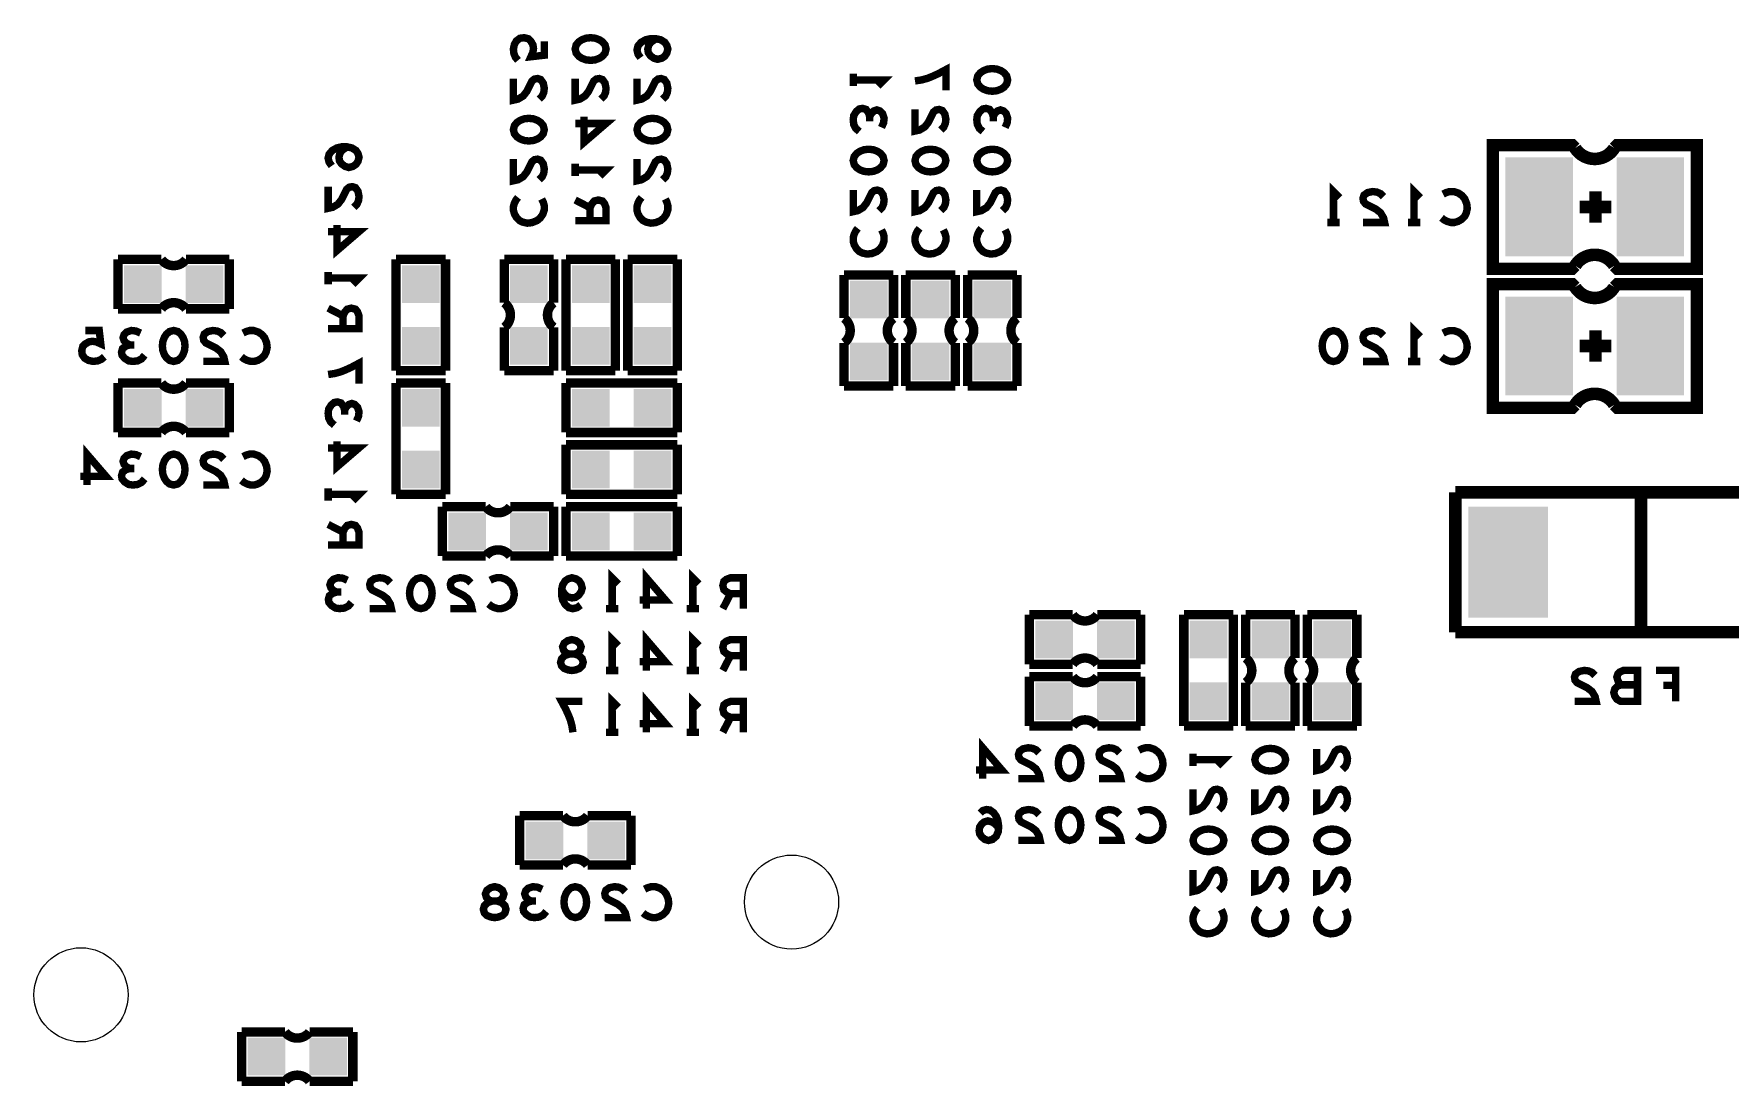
# Model space of a CAD drawing. Extents: x 0 to 200, y -10 to 130.
# Drawn here: x 61.24 to 88.69, y 5.52 to 22.55 of the extents above; entities that cross this region are included whole.
import ezdxf

# ---------------------------------------------------------------- set-up
doc = ezdxf.new("R2010")
doc.units = 0
doc.layers.get('0').update_dxf_attribs({"linetype": 'CONTINUOUS'})
doc.layers.add('MASK_BOTTOM_ART', color=6, linetype='CONTINUOUS')
doc.layers.add('SILK_BOTTOM_ART', color=5, linetype='CONTINUOUS')

# ---------------------------------------------------------------- blocks, each defined once
blk = doc.blocks.new('SQUARE_586')
blk.add_solid([(0.3048, 0.3048), (0.3048, -0.3048), (-0.3048, 0.3048), (-0.3048, -0.3048)])
blk = doc.blocks.new('ROUND_572')
blk.add_circle((0, 0), 0.762)
blk = doc.blocks.new('RECTANGLE_584')
blk.add_solid([(0.64515, 0.89915), (0.64515, -0.89915), (-0.64515, 0.89915), (-0.64515, -0.89915)])
blk = doc.blocks.new('RECTANGLE_571')
blk.add_solid([(0.5461, 0.8001), (0.5461, -0.8001), (-0.5461, 0.8001), (-0.5461, -0.8001)])

msp = doc.modelspace()

# ---------------------------------------------------------------- linework, layer by layer
at = {"layer": 'SILK_BOTTOM_ART'}
for points, const_width in [([(69.0733, 22.1215), (69.0316, 22.1715), (69.0066, 22.2298), (68.9983, 22.3048), (69.015, 22.3798), (69.0483, 22.4381), (69.1066, 22.4798), (69.1733, 22.4881), (69.24, 22.4715), (69.2816, 22.4298), (69.315, 22.3715), (69.3233, 22.3131), (69.315, 22.2548), (69.2816, 22.1798), (69.4983, 22.2048), (69.4983, 22.4298)], 0.12), ([(70.4983, 22.3048), (70.4816, 22.2381), (70.44, 22.1881), (70.39, 22.1548), (70.3233, 22.1298), (70.2483, 22.1215), (70.1733, 22.1298), (70.1066, 22.1548), (70.0566, 22.1881), (70.015, 22.2381), (69.9983, 22.3048), (70.015, 22.3715), (70.0566, 22.4215), (70.1066, 22.4548), (70.1733, 22.4798), (70.2483, 22.4881), (70.3233, 22.4798), (70.39, 22.4548), (70.44, 22.4215), (70.4816, 22.3715), (70.4983, 22.3048)], 0.12), ([(71.0566, 22.1631), (71.015, 22.2215), (70.9983, 22.2881), (71.015, 22.3548), (71.065, 22.4131), (71.14, 22.4548), (71.215, 22.4715), (71.3066, 22.4715), (71.3816, 22.4548), (71.4483, 22.4131), (71.4816, 22.3631), (71.4983, 22.3048), (71.4816, 22.2381), (71.4483, 22.1881), (71.3983, 22.1548), (71.3316, 22.1381), (71.2733, 22.1548), (71.215, 22.1965), (71.1816, 22.2465), (71.1733, 22.3048), (71.19, 22.3715), (71.2316, 22.4215), (71.3066, 22.4715)], 0.12), ([(74.4983, 21.7048), (74.4983, 21.9048)], 0.12), ([(75.4983, 21.7881), (75.6066, 21.8048), (75.6983, 21.8298), (75.7816, 21.8631), (75.8733, 21.9048), (75.9983, 21.9715), (75.9983, 21.6381)], 0.12), ([(76.9983, 21.8048), (76.9816, 21.7381), (76.94, 21.6881), (76.89, 21.6548), (76.8233, 21.6298), (76.7483, 21.6215), (76.6733, 21.6298), (76.6066, 21.6548), (76.5566, 21.6881), (76.515, 21.7381), (76.4983, 21.8048), (76.515, 21.8715), (76.5566, 21.9215), (76.6066, 21.9548), (76.6733, 21.9798), (76.7483, 21.9881), (76.8233, 21.9798), (76.89, 21.9548), (76.94, 21.9215), (76.9816, 21.8715), (76.9983, 21.8048)], 0.12), ([(69.415, 21.4941), (69.465, 21.5441), (69.49, 21.6024), (69.4983, 21.6691), (69.4816, 21.7524), (69.44, 21.8107), (69.39, 21.8274), (69.34, 21.8191), (69.2983, 21.7857), (69.215, 21.6191), (69.1566, 21.5441), (69.0733, 21.4941), (68.9983, 21.4774), (68.9983, 21.8274)], 0.12), ([(70.415, 21.4941), (70.465, 21.5441), (70.49, 21.6024), (70.4983, 21.6691), (70.4816, 21.7524), (70.44, 21.8107), (70.39, 21.8274), (70.34, 21.8191), (70.2983, 21.7857), (70.215, 21.6191), (70.1566, 21.5441), (70.0733, 21.4941), (69.9983, 21.4774), (69.9983, 21.8274)], 0.12), ([(71.415, 21.4941), (71.465, 21.5441), (71.49, 21.6024), (71.4983, 21.6691), (71.4816, 21.7524), (71.44, 21.8107), (71.39, 21.8274), (71.34, 21.8191), (71.2983, 21.7857), (71.215, 21.6191), (71.1566, 21.5441), (71.0733, 21.4941), (70.9983, 21.4774), (70.9983, 21.8274)], 0.12), ([(74.4983, 21.8048), (74.9983, 21.8048), (74.8983, 21.7048)], 0.12), ([(69.4983, 21), (69.4816, 20.9333), (69.44, 20.8833), (69.39, 20.85), (69.3233, 20.825), (69.2483, 20.8167), (69.1733, 20.825), (69.1066, 20.85), (69.0566, 20.8833), (69.015, 20.9333), (68.9983, 21), (69.015, 21.0667), (69.0566, 21.1167), (69.1066, 21.15), (69.1733, 21.175), (69.2483, 21.1833), (69.3233, 21.175), (69.39, 21.15), (69.44, 21.1167), (69.4816, 21.0667), (69.4983, 21)], 0.12), ([(69.9983, 21.1), (70.4983, 21.1), (70.14, 20.7917), (70.14, 21.2083)], 0.12), ([(71.4983, 21), (71.4816, 20.9333), (71.44, 20.8833), (71.39, 20.85), (71.3233, 20.825), (71.2483, 20.8167), (71.1733, 20.825), (71.1066, 20.85), (71.0566, 20.8833), (71.015, 20.9333), (70.9983, 21), (71.015, 21.0667), (71.0566, 21.1167), (71.1066, 21.15), (71.1733, 21.175), (71.2483, 21.1833), (71.3233, 21.175), (71.39, 21.15), (71.44, 21.1167), (71.4816, 21.0667), (71.4983, 21)], 0.12), ([(74.5983, 20.9691), (74.54, 21.0191), (74.5066, 21.0857), (74.4983, 21.1607), (74.5066, 21.2274), (74.5483, 21.2941), (74.5983, 21.3357), (74.6483, 21.3441), (74.7066, 21.3274), (74.7483, 21.2691), (74.765, 21.2107), (74.765, 21.1357)], 0.12), ([(74.765, 21.2107), (74.79, 21.2607), (74.8316, 21.3024), (74.8816, 21.3191), (74.9316, 21.3024), (74.9733, 21.2607), (74.9983, 21.1857), (74.99, 21.1107), (74.9566, 21.0357)], 0.12), ([(75.915, 20.9941), (75.965, 21.0441), (75.99, 21.1024), (75.9983, 21.1691), (75.9816, 21.2524), (75.94, 21.3107), (75.89, 21.3274), (75.84, 21.3191), (75.7983, 21.2857), (75.715, 21.1191), (75.6566, 21.0441), (75.5733, 20.9941), (75.4983, 20.9774), (75.4983, 21.3274)], 0.12), ([(76.5983, 20.9691), (76.54, 21.0191), (76.5066, 21.0857), (76.4983, 21.1607), (76.5066, 21.2274), (76.5483, 21.2941), (76.5983, 21.3357), (76.6483, 21.3441), (76.7066, 21.3274), (76.7483, 21.2691), (76.765, 21.2107), (76.765, 21.1357)], 0.12), ([(76.765, 21.2107), (76.79, 21.2607), (76.8316, 21.3024), (76.8816, 21.3191), (76.9316, 21.3024), (76.9733, 21.2607), (76.9983, 21.1857), (76.99, 21.1107), (76.9566, 21.0357)], 0.12), ([(66.0583, 20.4131), (66.0167, 20.4715), (66, 20.5381), (66.0167, 20.6048), (66.0667, 20.6631), (66.1417, 20.7048), (66.2167, 20.7215), (66.3083, 20.7215), (66.3833, 20.7048), (66.45, 20.6631), (66.4833, 20.6131), (66.5, 20.5548), (66.4833, 20.4881), (66.45, 20.4381), (66.4, 20.4048), (66.3333, 20.3881), (66.275, 20.4048), (66.2167, 20.4465), (66.1833, 20.4965), (66.175, 20.5548), (66.1917, 20.6215), (66.2333, 20.6715), (66.3083, 20.7215)], 0.12), ([(74.9983, 20.5), (74.9816, 20.4333), (74.94, 20.3833), (74.89, 20.35), (74.8233, 20.325), (74.7483, 20.3167), (74.6733, 20.325), (74.6066, 20.35), (74.5566, 20.3833), (74.515, 20.4333), (74.4983, 20.5), (74.515, 20.5667), (74.5566, 20.6167), (74.6066, 20.65), (74.6733, 20.675), (74.7483, 20.6833), (74.8233, 20.675), (74.89, 20.65), (74.94, 20.6167), (74.9816, 20.5667), (74.9983, 20.5)], 0.12), ([(75.9983, 20.5), (75.9816, 20.4333), (75.94, 20.3833), (75.89, 20.35), (75.8233, 20.325), (75.7483, 20.3167), (75.6733, 20.325), (75.6066, 20.35), (75.5566, 20.3833), (75.515, 20.4333), (75.4983, 20.5), (75.515, 20.5667), (75.5566, 20.6167), (75.6066, 20.65), (75.6733, 20.675), (75.7483, 20.6833), (75.8233, 20.675), (75.89, 20.65), (75.94, 20.6167), (75.9816, 20.5667), (75.9983, 20.5)], 0.12), ([(76.9983, 20.5), (76.9816, 20.4333), (76.94, 20.3833), (76.89, 20.35), (76.8233, 20.325), (76.7483, 20.3167), (76.6733, 20.325), (76.6066, 20.35), (76.5566, 20.3833), (76.515, 20.4333), (76.4983, 20.5), (76.515, 20.5667), (76.5566, 20.6167), (76.6066, 20.65), (76.6733, 20.675), (76.7483, 20.6833), (76.8233, 20.675), (76.89, 20.65), (76.94, 20.6167), (76.9816, 20.5667), (76.9983, 20.5)], 0.12), ([(86.1825, 20.7025), (86.135, 20.75), (84.85, 20.75), (84.85, 18.75), (86.135, 18.75), (86.1825, 18.7975)], 0.2), ([(86.8175, 18.7975), (86.865, 18.75), (88.15, 18.75), (88.15, 20.75), (86.865, 20.75), (86.8175, 20.7025)], 0.2), ([(69.415, 20.1893), (69.465, 20.2393), (69.49, 20.2976), (69.4983, 20.3643), (69.4816, 20.4476), (69.44, 20.5059), (69.39, 20.5226), (69.34, 20.5143), (69.2983, 20.4809), (69.215, 20.3143), (69.1566, 20.2393), (69.0733, 20.1893), (68.9983, 20.1726), (68.9983, 20.5226)], 0.12), ([(69.9983, 20.2476), (69.9983, 20.4476)], 0.12), ([(69.9983, 20.3476), (70.4983, 20.3476), (70.3983, 20.2476)], 0.12), ([(71.415, 20.1893), (71.465, 20.2393), (71.49, 20.2976), (71.4983, 20.3643), (71.4816, 20.4476), (71.44, 20.5059), (71.39, 20.5226), (71.34, 20.5143), (71.2983, 20.4809), (71.215, 20.3143), (71.1566, 20.2393), (71.0733, 20.1893), (70.9983, 20.1726), (70.9983, 20.5226)], 0.12), ([(66.4167, 19.7441), (66.4667, 19.7941), (66.4917, 19.8524), (66.5, 19.9191), (66.4833, 20.0024), (66.4417, 20.0607), (66.3917, 20.0774), (66.3417, 20.0691), (66.3, 20.0357), (66.2167, 19.8691), (66.1583, 19.7941), (66.075, 19.7441), (66, 19.7274), (66, 20.0774)], 0.12), ([(74.915, 19.6893), (74.965, 19.7393), (74.99, 19.7976), (74.9983, 19.8643), (74.9816, 19.9476), (74.94, 20.0059), (74.89, 20.0226), (74.84, 20.0143), (74.7983, 19.9809), (74.715, 19.8143), (74.6566, 19.7393), (74.5733, 19.6893), (74.4983, 19.6726), (74.4983, 20.0226)], 0.12), ([(75.915, 19.6893), (75.965, 19.7393), (75.99, 19.7976), (75.9983, 19.8643), (75.9816, 19.9476), (75.94, 20.0059), (75.89, 20.0226), (75.84, 20.0143), (75.7983, 19.9809), (75.715, 19.8143), (75.6566, 19.7393), (75.5733, 19.6893), (75.4983, 19.6726), (75.4983, 20.0226)], 0.12), ([(76.915, 19.6893), (76.965, 19.7393), (76.99, 19.7976), (76.9983, 19.8643), (76.9816, 19.9476), (76.94, 20.0059), (76.89, 20.0226), (76.84, 20.0143), (76.7983, 19.9809), (76.715, 19.8143), (76.6566, 19.7393), (76.5733, 19.6893), (76.4983, 19.6726), (76.4983, 20.0226)], 0.12), ([(82.2714, 19.4983), (82.2714, 19.9983), (82.3714, 19.8983)], 0.12), ([(83.0821, 19.915), (83.0321, 19.965), (82.9738, 19.99), (82.9071, 19.9983), (82.8238, 19.9816), (82.7655, 19.94), (82.7488, 19.89), (82.7571, 19.84), (82.7905, 19.7983), (82.9571, 19.715), (83.0321, 19.6566), (83.0821, 19.5733), (83.0988, 19.4983), (82.7488, 19.4983)], 0.12), ([(83.5762, 19.4983), (83.5762, 19.9983), (83.6762, 19.8983)], 0.12), ([(84.0453, 19.9566), (84.0953, 19.9816), (84.1536, 19.9983), (84.2203, 19.9983), (84.2953, 19.9733), (84.3536, 19.9316), (84.3953, 19.8816), (84.4286, 19.7983), (84.4369, 19.7233), (84.4203, 19.6483), (84.3953, 19.5983), (84.3453, 19.5483), (84.2869, 19.515), (84.2286, 19.4983), (84.1703, 19.4983), (84.1119, 19.515), (84.0619, 19.54), (84.0203, 19.5733)], 0.12), ([(86.5127, 20.004), (86.5127, 19.496)], 0.2032), ([(69.4566, 19.8785), (69.4816, 19.8285), (69.4983, 19.7702), (69.4983, 19.7035), (69.4733, 19.6285), (69.4316, 19.5702), (69.3816, 19.5285), (69.2983, 19.4952), (69.2233, 19.4869), (69.1483, 19.5035), (69.0983, 19.5285), (69.0483, 19.5785), (69.015, 19.6369), (68.9983, 19.6952), (68.9983, 19.7535), (69.015, 19.8119), (69.04, 19.8619), (69.0733, 19.9035)], 0.12), ([(69.9983, 19.5285), (70.4983, 19.5285), (70.4983, 19.7369), (70.4733, 19.8035), (70.44, 19.8452), (70.3733, 19.8619), (70.3066, 19.8452), (70.265, 19.7952), (70.24, 19.7369), (70.24, 19.5285)], 0.12), ([(70.24, 19.7369), (69.9983, 19.8619)], 0.12), ([(71.4566, 19.8785), (71.4816, 19.8285), (71.4983, 19.7702), (71.4983, 19.7035), (71.4733, 19.6285), (71.4316, 19.5702), (71.3816, 19.5285), (71.2983, 19.4952), (71.2233, 19.4869), (71.1483, 19.5035), (71.0983, 19.5285), (71.0483, 19.5785), (71.015, 19.6369), (70.9983, 19.6952), (70.9983, 19.7535), (71.015, 19.8119), (71.04, 19.8619), (71.0733, 19.9035)], 0.12), ([(86.7667, 19.75), (86.2587, 19.75)], 0.2032), ([(66, 19.35), (66.5, 19.35), (66.1417, 19.0417), (66.1417, 19.4583)], 0.12), ([(82.3714, 19.4983), (82.1714, 19.4983)], 0.12), ([(83.6762, 19.4983), (83.4762, 19.4983)], 0.12), ([(74.9566, 19.3785), (74.9816, 19.3285), (74.9983, 19.2702), (74.9983, 19.2035), (74.9733, 19.1285), (74.9316, 19.0702), (74.8816, 19.0285), (74.7983, 18.9952), (74.7233, 18.9869), (74.6483, 19.0035), (74.5983, 19.0285), (74.5483, 19.0785), (74.515, 19.1369), (74.4983, 19.1952), (74.4983, 19.2535), (74.515, 19.3119), (74.54, 19.3619), (74.5733, 19.4035)], 0.12), ([(75.9566, 19.3785), (75.9816, 19.3285), (75.9983, 19.2702), (75.9983, 19.2035), (75.9733, 19.1285), (75.9316, 19.0702), (75.8816, 19.0285), (75.7983, 18.9952), (75.7233, 18.9869), (75.6483, 19.0035), (75.5983, 19.0285), (75.5483, 19.0785), (75.515, 19.1369), (75.4983, 19.1952), (75.4983, 19.2535), (75.515, 19.3119), (75.54, 19.3619), (75.5733, 19.4035)], 0.12), ([(76.9566, 19.3785), (76.9816, 19.3285), (76.9983, 19.2702), (76.9983, 19.2035), (76.9733, 19.1285), (76.9316, 19.0702), (76.8816, 19.0285), (76.7983, 18.9952), (76.7233, 18.9869), (76.6483, 19.0035), (76.5983, 19.0285), (76.5483, 19.0785), (76.515, 19.1369), (76.4983, 19.1952), (76.4983, 19.2535), (76.515, 19.3119), (76.54, 19.3619), (76.5733, 19.4035)], 0.12), ([(62.6, 18.9), (62.6, 18.1)], 0.1524), ([(63.3, 18.9), (62.6, 18.9)], 0.1524), ([(64.4, 18.9), (63.7, 18.9)], 0.1524), ([(64.4, 18.1), (64.4, 18.9)], 0.1524), ([(67.9, 18.9), (67.1, 18.9)], 0.1524), ([(67.1, 18.9), (67.1, 17.1)], 0.1524), ([(67.9, 17.1), (67.9, 18.9)], 0.1524), ([(69.65, 18.9), (68.85, 18.9)], 0.1524), ([(68.85, 18.9), (68.85, 18.2)], 0.1524), ([(69.65, 18.2), (69.65, 18.9)], 0.1524), ([(69.85, 18.9), (69.85, 17.1)], 0.1524), ([(70.65, 18.9), (69.85, 18.9)], 0.1524), ([(70.65, 17.1), (70.65, 18.9)], 0.1524), ([(71.65, 18.9), (70.85, 18.9)], 0.1524), ([(70.85, 18.9), (70.85, 17.1)], 0.1524), ([(71.65, 17.1), (71.65, 18.9)], 0.1524), ([(66, 18.4976), (66, 18.6976)], 0.12), ([(75.15, 18.65), (74.35, 18.65)], 0.1524), ([(74.35, 18.65), (74.35, 17.95)], 0.1524), ([(75.15, 17.95), (75.15, 18.65)], 0.1524), ([(76.15, 18.65), (75.35, 18.65)], 0.1524), ([(75.35, 18.65), (75.35, 17.95)], 0.1524), ([(76.15, 17.95), (76.15, 18.65)], 0.1524), ([(77.15, 18.65), (76.35, 18.65)], 0.1524), ([(76.35, 18.65), (76.35, 17.95)], 0.1524), ([(77.15, 17.95), (77.15, 18.65)], 0.1524), ([(66, 18.5976), (66.5, 18.5976), (66.4, 18.4976)], 0.12), ([(86.1825, 18.4525), (86.135, 18.5), (84.85, 18.5), (84.85, 16.5), (86.135, 16.5), (86.1825, 16.5475)], 0.2), ([(86.8175, 16.5475), (86.865, 16.5), (88.15, 16.5), (88.15, 18.5), (86.865, 18.5), (86.8175, 18.4525)], 0.2), ([(62.6, 18.1), (63.3, 18.1)], 0.1524), ([(63.7, 18.1), (64.4, 18.1)], 0.1524), ([(66, 17.7785), (66.5, 17.7785), (66.5, 17.9869), (66.475, 18.0535), (66.4417, 18.0952), (66.375, 18.1119), (66.3083, 18.0952), (66.2667, 18.0452), (66.2417, 17.9869), (66.2417, 17.7785)], 0.12), ([(66.2417, 17.9869), (66, 18.1119)], 0.12), ([(68.85, 17.8), (68.85, 17.1)], 0.1524), ([(69.65, 17.1), (69.65, 17.8)], 0.1524), ([(83.5762, 17.2483), (83.5762, 17.7483), (83.6762, 17.6483)], 0.12), ([(86.5127, 17.754), (86.5127, 17.246)], 0.2032), ([(62.3785, 17.325), (62.3285, 17.2833), (62.2702, 17.2583), (62.1952, 17.25), (62.1202, 17.2667), (62.0619, 17.3), (62.0202, 17.3583), (62.0119, 17.425), (62.0285, 17.4917), (62.0702, 17.5333), (62.1285, 17.5667), (62.1869, 17.575), (62.2452, 17.5667), (62.3202, 17.5333), (62.2952, 17.75), (62.0702, 17.75)], 0.12), ([(63.0309, 17.35), (62.9809, 17.2917), (62.9143, 17.2583), (62.8393, 17.25), (62.7726, 17.2583), (62.7059, 17.3), (62.6643, 17.35), (62.6559, 17.4), (62.6726, 17.4583), (62.7309, 17.5), (62.7893, 17.5167), (62.8643, 17.5167)], 0.12), ([(62.7893, 17.5167), (62.7393, 17.5417), (62.6976, 17.5833), (62.6809, 17.6333), (62.6976, 17.6833), (62.7393, 17.725), (62.8143, 17.75), (62.8893, 17.7417), (62.9643, 17.7083)], 0.12), ([(63.5, 17.75), (63.5667, 17.7333), (63.6167, 17.6917), (63.65, 17.6417), (63.675, 17.575), (63.6833, 17.5), (63.675, 17.425), (63.65, 17.3583), (63.6167, 17.3083), (63.5667, 17.2667), (63.5, 17.25), (63.4333, 17.2667), (63.3833, 17.3083), (63.35, 17.3583), (63.325, 17.425), (63.3167, 17.5), (63.325, 17.575), (63.35, 17.6417), (63.3833, 17.6917), (63.4333, 17.7333), (63.5, 17.75)], 0.12), ([(64.3107, 17.6667), (64.2607, 17.7167), (64.2024, 17.7417), (64.1357, 17.75), (64.0524, 17.7333), (63.9941, 17.6917), (63.9774, 17.6417), (63.9857, 17.5917), (64.0191, 17.55), (64.1857, 17.4667), (64.2607, 17.4083), (64.3107, 17.325), (64.3274, 17.25), (63.9774, 17.25)], 0.12), ([(64.6215, 17.7083), (64.6715, 17.7333), (64.7298, 17.75), (64.7965, 17.75), (64.8715, 17.725), (64.9298, 17.6833), (64.9715, 17.6333), (65.0048, 17.55), (65.0131, 17.475), (64.9965, 17.4), (64.9715, 17.35), (64.9215, 17.3), (64.8631, 17.2667), (64.8048, 17.25), (64.7465, 17.25), (64.6881, 17.2667), (64.6381, 17.2917), (64.5965, 17.325)], 0.12), ([(74.35, 17.55), (74.35, 16.85)], 0.1524), ([(75.15, 16.85), (75.15, 17.55)], 0.1524), ([(75.35, 17.55), (75.35, 16.85)], 0.1524), ([(76.15, 16.85), (76.15, 17.55)], 0.1524), ([(76.35, 17.55), (76.35, 16.85)], 0.1524), ([(77.15, 16.85), (77.15, 17.55)], 0.1524), ([(82.2714, 17.7483), (82.3381, 17.7316), (82.3881, 17.69), (82.4214, 17.64), (82.4464, 17.5733), (82.4547, 17.4983), (82.4464, 17.4233), (82.4214, 17.3566), (82.3881, 17.3066), (82.3381, 17.265), (82.2714, 17.2483), (82.2047, 17.265), (82.1547, 17.3066), (82.1214, 17.3566), (82.0964, 17.4233), (82.0881, 17.4983), (82.0964, 17.5733), (82.1214, 17.64), (82.1547, 17.69), (82.2047, 17.7316), (82.2714, 17.7483)], 0.12), ([(83.0821, 17.665), (83.0321, 17.715), (82.9738, 17.74), (82.9071, 17.7483), (82.8238, 17.7316), (82.7655, 17.69), (82.7488, 17.64), (82.7571, 17.59), (82.7905, 17.5483), (82.9571, 17.465), (83.0321, 17.4066), (83.0821, 17.3233), (83.0988, 17.2483), (82.7488, 17.2483)], 0.12), ([(84.0453, 17.7066), (84.0953, 17.7316), (84.1536, 17.7483), (84.2203, 17.7483), (84.2953, 17.7233), (84.3536, 17.6816), (84.3953, 17.6316), (84.4286, 17.5483), (84.4369, 17.4733), (84.4203, 17.3983), (84.3953, 17.3483), (84.3453, 17.2983), (84.2869, 17.265), (84.2286, 17.2483), (84.1703, 17.2483), (84.1119, 17.265), (84.0619, 17.29), (84.0203, 17.3233)], 0.12), ([(86.7667, 17.5), (86.2587, 17.5)], 0.2032), ([(66, 17.0381), (66.1083, 17.0548), (66.2, 17.0798), (66.2833, 17.1131), (66.375, 17.1548), (66.5, 17.2215), (66.5, 16.8881)], 0.12), ([(83.6762, 17.2483), (83.4762, 17.2483)], 0.12), ([(67.1, 17.1), (67.9, 17.1)], 0.1524), ([(68.85, 17.1), (69.65, 17.1)], 0.1524), ([(69.85, 17.1), (70.65, 17.1)], 0.1524), ([(70.85, 17.1), (71.65, 17.1)], 0.1524), ([(62.6, 16.9), (62.6, 16.1)], 0.1524), ([(63.3, 16.9), (62.6, 16.9)], 0.1524), ([(64.4, 16.9), (63.7, 16.9)], 0.1524), ([(64.4, 16.1), (64.4, 16.9)], 0.1524), ([(67.1, 16.9), (67.1, 15.1)], 0.1524), ([(67.9, 16.9), (67.1, 16.9)], 0.1524), ([(67.9, 15.1), (67.9, 16.9)], 0.1524), ([(69.85, 16.9), (69.85, 16.1)], 0.1524), ([(71.65, 16.9), (69.85, 16.9)], 0.1524), ([(71.65, 16.1), (71.65, 16.9)], 0.1524), ([(74.35, 16.85), (75.15, 16.85)], 0.1524), ([(75.35, 16.85), (76.15, 16.85)], 0.1524), ([(76.35, 16.85), (77.15, 16.85)], 0.1524), ([(66.1, 16.2191), (66.0417, 16.2691), (66.0083, 16.3357), (66, 16.4107), (66.0083, 16.4774), (66.05, 16.5441), (66.1, 16.5857), (66.15, 16.5941), (66.2083, 16.5774), (66.25, 16.5191), (66.2667, 16.4607), (66.2667, 16.3857)], 0.12), ([(66.2667, 16.4607), (66.2917, 16.5107), (66.3333, 16.5524), (66.3833, 16.5691), (66.4333, 16.5524), (66.475, 16.5107), (66.5, 16.4357), (66.4917, 16.3607), (66.4583, 16.2857)], 0.12), ([(62.6, 16.1), (63.3, 16.1)], 0.1524), ([(63.7, 16.1), (64.4, 16.1)], 0.1524), ([(66, 15.85), (66.5, 15.85), (66.1417, 15.5417), (66.1417, 15.9583)], 0.12), ([(69.85, 16.1), (71.65, 16.1)], 0.1524), ([(69.85, 15.9), (69.85, 15.1)], 0.1524), ([(71.65, 15.9), (69.85, 15.9)], 0.1524), ([(71.65, 15.1), (71.65, 15.9)], 0.1524), ([(62.0952, 15.25), (62.0952, 15.75), (62.4035, 15.3917), (61.9869, 15.3917)], 0.12), ([(62.7893, 15.5167), (62.7393, 15.5417), (62.6976, 15.5833), (62.6809, 15.6333), (62.6976, 15.6833), (62.7393, 15.725), (62.8143, 15.75), (62.8893, 15.7417), (62.9643, 15.7083)], 0.12), ([(63.5, 15.75), (63.5667, 15.7333), (63.6167, 15.6917), (63.65, 15.6417), (63.675, 15.575), (63.6833, 15.5), (63.675, 15.425), (63.65, 15.3583), (63.6167, 15.3083), (63.5667, 15.2667), (63.5, 15.25), (63.4333, 15.2667), (63.3833, 15.3083), (63.35, 15.3583), (63.325, 15.425), (63.3167, 15.5), (63.325, 15.575), (63.35, 15.6417), (63.3833, 15.6917), (63.4333, 15.7333), (63.5, 15.75)], 0.12), ([(64.3107, 15.6667), (64.2607, 15.7167), (64.2024, 15.7417), (64.1357, 15.75), (64.0524, 15.7333), (63.9941, 15.6917), (63.9774, 15.6417), (63.9857, 15.5917), (64.0191, 15.55), (64.1857, 15.4667), (64.2607, 15.4083), (64.3107, 15.325), (64.3274, 15.25), (63.9774, 15.25)], 0.12), ([(64.6215, 15.7083), (64.6715, 15.7333), (64.7298, 15.75), (64.7965, 15.75), (64.8715, 15.725), (64.9298, 15.6833), (64.9715, 15.6333), (65.0048, 15.55), (65.0131, 15.475), (64.9965, 15.4), (64.9715, 15.35), (64.9215, 15.3), (64.8631, 15.2667), (64.8048, 15.25), (64.7465, 15.25), (64.6881, 15.2667), (64.6381, 15.2917), (64.5965, 15.325)], 0.12), ([(63.0309, 15.35), (62.9809, 15.2917), (62.9143, 15.2583), (62.8393, 15.25), (62.7726, 15.2583), (62.7059, 15.3), (62.6643, 15.35), (62.6559, 15.4), (62.6726, 15.4583), (62.7309, 15.5), (62.7893, 15.5167), (62.8643, 15.5167)], 0.12), ([(66, 14.9976), (66, 15.1976)], 0.12), ([(66, 15.0976), (66.5, 15.0976), (66.4, 14.9976)], 0.12), ([(67.1, 15.1), (67.9, 15.1)], 0.1524), ([(69.85, 15.1), (71.65, 15.1)], 0.1524), ([(84.244, 15.132), (90.256, 15.132)], 0.2032), ([(84.244, 12.868), (84.244, 15.132)], 0.2032), ([(87.25, 12.868), (87.25, 15.132)], 0.2032), ([(67.85, 14.9), (67.85, 14.1)], 0.1524), ([(68.55, 14.9), (67.85, 14.9)], 0.1524), ([(69.65, 14.9), (68.95, 14.9)], 0.1524), ([(69.65, 14.1), (69.65, 14.9)], 0.1524), ([(69.85, 14.9), (69.85, 14.1)], 0.1524), ([(71.65, 14.9), (69.85, 14.9)], 0.1524), ([(71.65, 14.1), (71.65, 14.9)], 0.1524), ([(66, 14.2785), (66.5, 14.2785), (66.5, 14.4869), (66.475, 14.5535), (66.4417, 14.5952), (66.375, 14.6119), (66.3083, 14.5952), (66.2667, 14.5452), (66.2417, 14.4869), (66.2417, 14.2785)], 0.12), ([(66.2417, 14.4869), (66, 14.6119)], 0.12), ([(67.85, 14.1), (68.55, 14.1)], 0.1524), ([(68.95, 14.1), (69.65, 14.1)], 0.1524), ([(69.85, 14.1), (71.65, 14.1)], 0.1524), ([(66.1369, 13.5167), (66.0869, 13.5417), (66.0452, 13.5833), (66.0285, 13.6333), (66.0452, 13.6833), (66.0869, 13.725), (66.1619, 13.75), (66.2369, 13.7417), (66.3119, 13.7083)], 0.12), ([(67.0059, 13.6667), (66.9559, 13.7167), (66.8976, 13.7417), (66.8309, 13.75), (66.7476, 13.7333), (66.6893, 13.6917), (66.6726, 13.6417), (66.6809, 13.5917), (66.7143, 13.55), (66.8809, 13.4667), (66.9559, 13.4083), (67.0059, 13.325), (67.0226, 13.25), (66.6726, 13.25)], 0.12), ([(67.5, 13.75), (67.5667, 13.7333), (67.6167, 13.6917), (67.65, 13.6417), (67.675, 13.575), (67.6833, 13.5), (67.675, 13.425), (67.65, 13.3583), (67.6167, 13.3083), (67.5667, 13.2667), (67.5, 13.25), (67.4333, 13.2667), (67.3833, 13.3083), (67.35, 13.3583), (67.325, 13.425), (67.3167, 13.5), (67.325, 13.575), (67.35, 13.6417), (67.3833, 13.6917), (67.4333, 13.7333), (67.5, 13.75)], 0.12), ([(68.3107, 13.6667), (68.2607, 13.7167), (68.2024, 13.7417), (68.1357, 13.75), (68.0524, 13.7333), (67.9941, 13.6917), (67.9774, 13.6417), (67.9857, 13.5917), (68.0191, 13.55), (68.1857, 13.4667), (68.2607, 13.4083), (68.3107, 13.325), (68.3274, 13.25), (67.9774, 13.25)], 0.12), ([(68.6215, 13.7083), (68.6715, 13.7333), (68.7298, 13.75), (68.7965, 13.75), (68.8715, 13.725), (68.9298, 13.6833), (68.9715, 13.6333), (69.0048, 13.55), (69.0131, 13.475), (68.9965, 13.4), (68.9715, 13.35), (68.9215, 13.3), (68.8631, 13.2667), (68.8048, 13.25), (68.7465, 13.25), (68.6881, 13.2667), (68.6381, 13.2917), (68.5965, 13.325)], 0.12), ([(70.0869, 13.3066), (70.0285, 13.265), (69.9619, 13.2483), (69.8952, 13.265), (69.8369, 13.315), (69.7952, 13.39), (69.7785, 13.465), (69.7785, 13.5566), (69.7952, 13.6316), (69.8369, 13.6983), (69.8869, 13.7316), (69.9452, 13.7483), (70.0119, 13.7316), (70.0619, 13.6983), (70.0952, 13.6483), (70.1119, 13.5816), (70.0952, 13.5233), (70.0535, 13.465), (70.0035, 13.4316), (69.9452, 13.4233), (69.8785, 13.44), (69.8285, 13.4816), (69.7785, 13.5566)], 0.12), ([(70.5976, 13.2483), (70.5976, 13.7483), (70.6976, 13.6483)], 0.12), ([(71.15, 13.2483), (71.15, 13.7483), (71.4583, 13.39), (71.0417, 13.39)], 0.12), ([(71.9024, 13.2483), (71.9024, 13.7483), (72.0024, 13.6483)], 0.12), ([(72.7215, 13.2483), (72.7215, 13.7483), (72.5131, 13.7483), (72.4465, 13.7233), (72.4048, 13.69), (72.3881, 13.6233), (72.4048, 13.5566), (72.4548, 13.515), (72.5131, 13.49), (72.7215, 13.49)], 0.12), ([(66.3785, 13.35), (66.3285, 13.2917), (66.2619, 13.2583), (66.1869, 13.25), (66.1202, 13.2583), (66.0535, 13.3), (66.0119, 13.35), (66.0035, 13.4), (66.0202, 13.4583), (66.0785, 13.5), (66.1369, 13.5167), (66.2119, 13.5167)], 0.12), ([(72.5131, 13.49), (72.3881, 13.2483)], 0.12), ([(70.6976, 13.2483), (70.4976, 13.2483)], 0.12), ([(72.0024, 13.2483), (71.8024, 13.2483)], 0.12), ([(77.35, 13.15), (77.35, 12.35)], 0.1524), ([(78.05, 13.15), (77.35, 13.15)], 0.1524), ([(79.15, 13.15), (78.45, 13.15)], 0.1524), ([(79.15, 12.35), (79.15, 13.15)], 0.1524), ([(79.85, 13.15), (79.85, 11.35)], 0.1524), ([(80.65, 13.15), (79.85, 13.15)], 0.1524), ([(80.65, 11.35), (80.65, 13.15)], 0.1524), ([(80.85, 13.15), (80.85, 12.45)], 0.1524), ([(81.65, 13.15), (80.85, 13.15)], 0.1524), ([(81.65, 12.45), (81.65, 13.15)], 0.1524), ([(81.85, 13.15), (81.85, 12.45)], 0.1524), ([(82.65, 13.15), (81.85, 13.15)], 0.1524), ([(82.65, 12.45), (82.65, 13.15)], 0.1524), ([(71.15, 12.2483), (71.15, 12.7483), (71.4583, 12.39), (71.0417, 12.39)], 0.12), ([(90.256, 12.868), (84.244, 12.868)], 0.2032), ([(69.9452, 12.2483), (69.8869, 12.2566), (69.8202, 12.2816), (69.7785, 12.3233), (69.7619, 12.3816), (69.7785, 12.44), (69.8285, 12.49), (69.9035, 12.515), (69.9869, 12.515), (70.0369, 12.5316), (70.0785, 12.5733), (70.0952, 12.6316), (70.0702, 12.69), (70.0119, 12.7316), (69.9452, 12.7483), (69.8785, 12.7316), (69.8202, 12.69), (69.7952, 12.6316), (69.8119, 12.5733), (69.8535, 12.5316), (69.9035, 12.515), (69.9869, 12.515), (70.0619, 12.49), (70.1119, 12.44), (70.1285, 12.3816), (70.1119, 12.3233), (70.0702, 12.2816), (70.0035, 12.2566), (69.9452, 12.2483)], 0.12), ([(70.5976, 12.2483), (70.5976, 12.7483), (70.6976, 12.6483)], 0.12), ([(71.9024, 12.2483), (71.9024, 12.7483), (72.0024, 12.6483)], 0.12), ([(72.7215, 12.2483), (72.7215, 12.7483), (72.5131, 12.7483), (72.4465, 12.7233), (72.4048, 12.69), (72.3881, 12.6233), (72.4048, 12.5566), (72.4548, 12.515), (72.5131, 12.49), (72.7215, 12.49)], 0.12), ([(72.5131, 12.49), (72.3881, 12.2483)], 0.12), ([(77.35, 12.35), (78.05, 12.35)], 0.1524), ([(78.45, 12.35), (79.15, 12.35)], 0.1524), ([(70.6976, 12.2483), (70.4976, 12.2483)], 0.12), ([(72.0024, 12.2483), (71.8024, 12.2483)], 0.12), ([(77.35, 12.15), (77.35, 11.35)], 0.1524), ([(78.05, 12.15), (77.35, 12.15)], 0.1524), ([(79.15, 12.15), (78.45, 12.15)], 0.1524), ([(79.15, 11.35), (79.15, 12.15)], 0.1524), ([(80.85, 12.05), (80.85, 11.35)], 0.1524), ([(81.65, 11.35), (81.65, 12.05)], 0.1524), ([(81.85, 12.05), (81.85, 11.35)], 0.1524), ([(82.65, 11.35), (82.65, 12.05)], 0.1524), ([(86.5059, 12.1667), (86.4559, 12.2167), (86.3976, 12.2417), (86.3309, 12.25), (86.2476, 12.2333), (86.1893, 12.1917), (86.1726, 12.1417), (86.1809, 12.0917), (86.2143, 12.05), (86.3809, 11.9667), (86.4559, 11.9083), (86.5059, 11.825), (86.5226, 11.75), (86.1726, 11.75)], 0.12), ([(86.9333, 12.0167), (86.9, 12.0417), (86.875, 12.0833), (86.8583, 12.1417), (86.875, 12.1917), (86.9083, 12.225), (86.9667, 12.25), (87.1917, 12.25), (87.1917, 11.75), (86.9167, 11.75), (86.8583, 11.7833), (86.825, 11.8333), (86.8083, 11.8917), (86.825, 11.95), (86.875, 12), (86.9333, 12.0167), (87.1917, 12.0167)], 0.12), ([(87.8107, 11.75), (87.8107, 12.25), (87.4941, 12.25)], 0.12), ([(69.9619, 11.2483), (69.9452, 11.3566), (69.9202, 11.4483), (69.8869, 11.5316), (69.8452, 11.6233), (69.7785, 11.7483), (70.1119, 11.7483)], 0.12), ([(70.5976, 11.2483), (70.5976, 11.7483), (70.6976, 11.6483)], 0.12), ([(71.15, 11.2483), (71.15, 11.7483), (71.4583, 11.39), (71.0417, 11.39)], 0.12), ([(71.9024, 11.2483), (71.9024, 11.7483), (72.0024, 11.6483)], 0.12), ([(72.7215, 11.2483), (72.7215, 11.7483), (72.5131, 11.7483), (72.4465, 11.7233), (72.4048, 11.69), (72.3881, 11.6233), (72.4048, 11.5566), (72.4548, 11.515), (72.5131, 11.49), (72.7215, 11.49)], 0.12), ([(87.6107, 12.0083), (87.8107, 12.0083)], 0.12), ([(72.5131, 11.49), (72.3881, 11.2483)], 0.12), ([(70.6976, 11.2483), (70.4976, 11.2483)], 0.12), ([(72.0024, 11.2483), (71.8024, 11.2483)], 0.12), ([(77.35, 11.35), (78.05, 11.35)], 0.1524), ([(78.45, 11.35), (79.15, 11.35)], 0.1524), ([(79.85, 11.35), (80.65, 11.35)], 0.1524), ([(80.85, 11.35), (81.65, 11.35)], 0.1524), ([(81.85, 11.35), (82.65, 11.35)], 0.1524), ([(76.5952, 10.4983), (76.5952, 10.9983), (76.9035, 10.64), (76.4869, 10.64)], 0.12), ([(77.5059, 10.915), (77.4559, 10.965), (77.3976, 10.99), (77.3309, 10.9983), (77.2476, 10.9816), (77.1893, 10.94), (77.1726, 10.89), (77.1809, 10.84), (77.2143, 10.7983), (77.3809, 10.715), (77.4559, 10.6566), (77.5059, 10.5733), (77.5226, 10.4983), (77.1726, 10.4983)], 0.12), ([(78, 10.9983), (78.0667, 10.9816), (78.1167, 10.94), (78.15, 10.89), (78.175, 10.8233), (78.1833, 10.7483), (78.175, 10.6733), (78.15, 10.6066), (78.1167, 10.5566), (78.0667, 10.515), (78, 10.4983), (77.9333, 10.515), (77.8833, 10.5566), (77.85, 10.6066), (77.825, 10.6733), (77.8167, 10.7483), (77.825, 10.8233), (77.85, 10.89), (77.8833, 10.94), (77.9333, 10.9816), (78, 10.9983)], 0.12), ([(78.8107, 10.915), (78.7607, 10.965), (78.7024, 10.99), (78.6357, 10.9983), (78.5524, 10.9816), (78.4941, 10.94), (78.4774, 10.89), (78.4857, 10.84), (78.5191, 10.7983), (78.6857, 10.715), (78.7607, 10.6566), (78.8107, 10.5733), (78.8274, 10.4983), (78.4774, 10.4983)], 0.12), ([(79.1215, 10.9566), (79.1715, 10.9816), (79.2298, 10.9983), (79.2965, 10.9983), (79.3715, 10.9733), (79.4298, 10.9316), (79.4715, 10.8816), (79.5048, 10.7983), (79.5131, 10.7233), (79.4965, 10.6483), (79.4715, 10.5983), (79.4215, 10.5483), (79.3631, 10.515), (79.3048, 10.4983), (79.2465, 10.4983), (79.1881, 10.515), (79.1381, 10.54), (79.0965, 10.5733)], 0.12), ([(81.4983, 10.8048), (81.4816, 10.7381), (81.44, 10.6881), (81.39, 10.6548), (81.3233, 10.6298), (81.2483, 10.6215), (81.1733, 10.6298), (81.1066, 10.6548), (81.0566, 10.6881), (81.015, 10.7381), (80.9983, 10.8048), (81.015, 10.8715), (81.0566, 10.9215), (81.1066, 10.9548), (81.1733, 10.9798), (81.2483, 10.9881), (81.3233, 10.9798), (81.39, 10.9548), (81.44, 10.9215), (81.4816, 10.8715), (81.4983, 10.8048)], 0.12), ([(82.415, 10.6465), (82.465, 10.6965), (82.49, 10.7548), (82.4983, 10.8215), (82.4816, 10.9048), (82.44, 10.9631), (82.39, 10.9798), (82.34, 10.9715), (82.2983, 10.9381), (82.215, 10.7715), (82.1566, 10.6965), (82.0733, 10.6465), (81.9983, 10.6298), (81.9983, 10.9798)], 0.12), ([(79.9983, 10.7048), (79.9983, 10.9048)], 0.12), ([(79.9983, 10.8048), (80.4983, 10.8048), (80.3983, 10.7048)], 0.12), ([(80.415, 9.9941), (80.465, 10.0441), (80.49, 10.1024), (80.4983, 10.1691), (80.4816, 10.2524), (80.44, 10.3107), (80.39, 10.3274), (80.34, 10.3191), (80.2983, 10.2857), (80.215, 10.1191), (80.1566, 10.0441), (80.0733, 9.9941), (79.9983, 9.9774), (79.9983, 10.3274)], 0.12), ([(81.415, 9.9941), (81.465, 10.0441), (81.49, 10.1024), (81.4983, 10.1691), (81.4816, 10.2524), (81.44, 10.3107), (81.39, 10.3274), (81.34, 10.3191), (81.2983, 10.2857), (81.215, 10.1191), (81.1566, 10.0441), (81.0733, 9.9941), (80.9983, 9.9774), (80.9983, 10.3274)], 0.12), ([(82.415, 9.9941), (82.465, 10.0441), (82.49, 10.1024), (82.4983, 10.1691), (82.4816, 10.2524), (82.44, 10.3107), (82.39, 10.3274), (82.34, 10.3191), (82.2983, 10.2857), (82.215, 10.1191), (82.1566, 10.0441), (82.0733, 9.9941), (81.9983, 9.9774), (81.9983, 10.3274)], 0.12), ([(69.1, 9.9), (69.1, 9.1)], 0.1524), ([(69.8, 9.9), (69.1, 9.9)], 0.1524), ([(70.9, 9.9), (70.2, 9.9)], 0.1524), ([(70.9, 9.1), (70.9, 9.9)], 0.1524), ([(76.8535, 9.7066), (76.7952, 9.765), (76.7452, 9.7983), (76.6785, 9.815), (76.6202, 9.7983), (76.5785, 9.765), (76.5452, 9.715), (76.5369, 9.6566), (76.5452, 9.6066), (76.5785, 9.5566), (76.6285, 9.515), (76.6869, 9.4983), (76.7535, 9.515), (76.8119, 9.565), (76.8452, 9.64), (76.8535, 9.7233), (76.8369, 9.8316), (76.8119, 9.89), (76.7702, 9.9483), (76.7119, 9.99), (76.6535, 9.9983), (76.5952, 9.9816), (76.5535, 9.94)], 0.12), ([(77.5059, 9.915), (77.4559, 9.965), (77.3976, 9.99), (77.3309, 9.9983), (77.2476, 9.9816), (77.1893, 9.94), (77.1726, 9.89), (77.1809, 9.84), (77.2143, 9.7983), (77.3809, 9.715), (77.4559, 9.6566), (77.5059, 9.5733), (77.5226, 9.4983), (77.1726, 9.4983)], 0.12), ([(78, 9.9983), (78.0667, 9.9816), (78.1167, 9.94), (78.15, 9.89), (78.175, 9.8233), (78.1833, 9.7483), (78.175, 9.6733), (78.15, 9.6066), (78.1167, 9.5566), (78.0667, 9.515), (78, 9.4983), (77.9333, 9.515), (77.8833, 9.5566), (77.85, 9.6066), (77.825, 9.6733), (77.8167, 9.7483), (77.825, 9.8233), (77.85, 9.89), (77.8833, 9.94), (77.9333, 9.9816), (78, 9.9983)], 0.12), ([(78.8107, 9.915), (78.7607, 9.965), (78.7024, 9.99), (78.6357, 9.9983), (78.5524, 9.9816), (78.4941, 9.94), (78.4774, 9.89), (78.4857, 9.84), (78.5191, 9.7983), (78.6857, 9.715), (78.7607, 9.6566), (78.8107, 9.5733), (78.8274, 9.4983), (78.4774, 9.4983)], 0.12), ([(79.1215, 9.9566), (79.1715, 9.9816), (79.2298, 9.9983), (79.2965, 9.9983), (79.3715, 9.9733), (79.4298, 9.9316), (79.4715, 9.8816), (79.5048, 9.7983), (79.5131, 9.7233), (79.4965, 9.6483), (79.4715, 9.5983), (79.4215, 9.5483), (79.3631, 9.515), (79.3048, 9.4983), (79.2465, 9.4983), (79.1881, 9.515), (79.1381, 9.54), (79.0965, 9.5733)], 0.12), ([(80.4983, 9.5), (80.4816, 9.4333), (80.44, 9.3833), (80.39, 9.35), (80.3233, 9.325), (80.2483, 9.3167), (80.1733, 9.325), (80.1066, 9.35), (80.0566, 9.3833), (80.015, 9.4333), (79.9983, 9.5), (80.015, 9.5667), (80.0566, 9.6167), (80.1066, 9.65), (80.1733, 9.675), (80.2483, 9.6833), (80.3233, 9.675), (80.39, 9.65), (80.44, 9.6167), (80.4816, 9.5667), (80.4983, 9.5)], 0.12), ([(81.4983, 9.5), (81.4816, 9.4333), (81.44, 9.3833), (81.39, 9.35), (81.3233, 9.325), (81.2483, 9.3167), (81.1733, 9.325), (81.1066, 9.35), (81.0566, 9.3833), (81.015, 9.4333), (80.9983, 9.5), (81.015, 9.5667), (81.0566, 9.6167), (81.1066, 9.65), (81.1733, 9.675), (81.2483, 9.6833), (81.3233, 9.675), (81.39, 9.65), (81.44, 9.6167), (81.4816, 9.5667), (81.4983, 9.5)], 0.12), ([(82.4983, 9.5), (82.4816, 9.4333), (82.44, 9.3833), (82.39, 9.35), (82.3233, 9.325), (82.2483, 9.3167), (82.1733, 9.325), (82.1066, 9.35), (82.0566, 9.3833), (82.015, 9.4333), (81.9983, 9.5), (82.015, 9.5667), (82.0566, 9.6167), (82.1066, 9.65), (82.1733, 9.675), (82.2483, 9.6833), (82.3233, 9.675), (82.39, 9.65), (82.44, 9.6167), (82.4816, 9.5667), (82.4983, 9.5)], 0.12), ([(69.1, 9.1), (69.8, 9.1)], 0.1524), ([(70.2, 9.1), (70.9, 9.1)], 0.1524), ([(80.415, 8.6893), (80.465, 8.7393), (80.49, 8.7976), (80.4983, 8.8643), (80.4816, 8.9476), (80.44, 9.0059), (80.39, 9.0226), (80.34, 9.0143), (80.2983, 8.9809), (80.215, 8.8143), (80.1566, 8.7393), (80.0733, 8.6893), (79.9983, 8.6726), (79.9983, 9.0226)], 0.12), ([(81.415, 8.6893), (81.465, 8.7393), (81.49, 8.7976), (81.4983, 8.8643), (81.4816, 8.9476), (81.44, 9.0059), (81.39, 9.0226), (81.34, 9.0143), (81.2983, 8.9809), (81.215, 8.8143), (81.1566, 8.7393), (81.0733, 8.6893), (80.9983, 8.6726), (80.9983, 9.0226)], 0.12), ([(82.415, 8.6893), (82.465, 8.7393), (82.49, 8.7976), (82.4983, 8.8643), (82.4816, 8.9476), (82.44, 9.0059), (82.39, 9.0226), (82.34, 9.0143), (82.2983, 8.9809), (82.215, 8.8143), (82.1566, 8.7393), (82.0733, 8.6893), (81.9983, 8.6726), (81.9983, 9.0226)], 0.12), ([(68.6952, 8.25), (68.6369, 8.2583), (68.5702, 8.2833), (68.5285, 8.325), (68.5119, 8.3833), (68.5285, 8.4417), (68.5785, 8.4917), (68.6535, 8.5167), (68.7369, 8.5167), (68.7869, 8.5333), (68.8285, 8.575), (68.8452, 8.6333), (68.8202, 8.6917), (68.7619, 8.7333), (68.6952, 8.75), (68.6285, 8.7333), (68.5702, 8.6917), (68.5452, 8.6333), (68.5619, 8.575), (68.6035, 8.5333), (68.6535, 8.5167), (68.7369, 8.5167), (68.8119, 8.4917), (68.8619, 8.4417), (68.8785, 8.3833), (68.8619, 8.325), (68.8202, 8.2833), (68.7535, 8.2583), (68.6952, 8.25)], 0.12), ([(69.2893, 8.5167), (69.2393, 8.5417), (69.1976, 8.5833), (69.1809, 8.6333), (69.1976, 8.6833), (69.2393, 8.725), (69.3143, 8.75), (69.3893, 8.7417), (69.4643, 8.7083)], 0.12), ([(70, 8.75), (70.0667, 8.7333), (70.1167, 8.6917), (70.15, 8.6417), (70.175, 8.575), (70.1833, 8.5), (70.175, 8.425), (70.15, 8.3583), (70.1167, 8.3083), (70.0667, 8.2667), (70, 8.25), (69.9333, 8.2667), (69.8833, 8.3083), (69.85, 8.3583), (69.825, 8.425), (69.8167, 8.5), (69.825, 8.575), (69.85, 8.6417), (69.8833, 8.6917), (69.9333, 8.7333), (70, 8.75)], 0.12), ([(70.8107, 8.6667), (70.7607, 8.7167), (70.7024, 8.7417), (70.6357, 8.75), (70.5524, 8.7333), (70.4941, 8.6917), (70.4774, 8.6417), (70.4857, 8.5917), (70.5191, 8.55), (70.6857, 8.4667), (70.7607, 8.4083), (70.8107, 8.325), (70.8274, 8.25), (70.4774, 8.25)], 0.12), ([(71.1215, 8.7083), (71.1715, 8.7333), (71.2298, 8.75), (71.2965, 8.75), (71.3715, 8.725), (71.4298, 8.6833), (71.4715, 8.6333), (71.5048, 8.55), (71.5131, 8.475), (71.4965, 8.4), (71.4715, 8.35), (71.4215, 8.3), (71.3631, 8.2667), (71.3048, 8.25), (71.2465, 8.25), (71.1881, 8.2667), (71.1381, 8.2917), (71.0965, 8.325)], 0.12), ([(69.5309, 8.35), (69.4809, 8.2917), (69.4143, 8.2583), (69.3393, 8.25), (69.2726, 8.2583), (69.2059, 8.3), (69.1643, 8.35), (69.1559, 8.4), (69.1726, 8.4583), (69.2309, 8.5), (69.2893, 8.5167), (69.3643, 8.5167)], 0.12), ([(80.4566, 8.3785), (80.4816, 8.3285), (80.4983, 8.2702), (80.4983, 8.2035), (80.4733, 8.1285), (80.4316, 8.0702), (80.3816, 8.0285), (80.2983, 7.9952), (80.2233, 7.9869), (80.1483, 8.0035), (80.0983, 8.0285), (80.0483, 8.0785), (80.015, 8.1369), (79.9983, 8.1952), (79.9983, 8.2535), (80.015, 8.3119), (80.04, 8.3619), (80.0733, 8.4035)], 0.12), ([(81.4566, 8.3785), (81.4816, 8.3285), (81.4983, 8.2702), (81.4983, 8.2035), (81.4733, 8.1285), (81.4316, 8.0702), (81.3816, 8.0285), (81.2983, 7.9952), (81.2233, 7.9869), (81.1483, 8.0035), (81.0983, 8.0285), (81.0483, 8.0785), (81.015, 8.1369), (80.9983, 8.1952), (80.9983, 8.2535), (81.015, 8.3119), (81.04, 8.3619), (81.0733, 8.4035)], 0.12), ([(82.4566, 8.3785), (82.4816, 8.3285), (82.4983, 8.2702), (82.4983, 8.2035), (82.4733, 8.1285), (82.4316, 8.0702), (82.3816, 8.0285), (82.2983, 7.9952), (82.2233, 7.9869), (82.1483, 8.0035), (82.0983, 8.0285), (82.0483, 8.0785), (82.015, 8.1369), (81.9983, 8.1952), (81.9983, 8.2535), (82.015, 8.3119), (82.04, 8.3619), (82.0733, 8.4035)], 0.12), ([(64.6, 6.4), (64.6, 5.6)], 0.1524), ([(65.3, 6.4), (64.6, 6.4)], 0.1524), ([(66.4, 6.4), (65.7, 6.4)], 0.1524), ([(66.4, 5.6), (66.4, 6.4)], 0.1524), ([(64.6, 5.6), (65.3, 5.6)], 0.1524), ([(65.7, 5.6), (66.4, 5.6)], 0.1524)]:
    msp.add_lwpolyline(points, dxfattribs=dict(at, const_width=const_width))
for points, const_width in [([(86.1825, 20.7025, 0.554718), (86.8175, 20.7025)], 0.2032), ([(63.3, 18.9, 0.5), (63.7, 18.9)], 0.1524), ([(86.8175, 18.7975, 0.5602289), (86.1825, 18.7975)], 0.2032), ([(86.1825, 18.4525, 0.554718), (86.8175, 18.4525)], 0.2032), ([(63.7, 18.1, 0.5), (63.3, 18.1)], 0.1524), ([(68.85, 17.8, 0.5), (68.85, 18.2)], 0.1524), ([(69.65, 18.2, 0.5), (69.65, 17.8)], 0.1524), ([(74.35, 17.55, 0.5), (74.35, 17.95)], 0.1524), ([(75.15, 17.95, 0.5), (75.15, 17.55)], 0.1524), ([(75.35, 17.55, 0.5), (75.35, 17.95)], 0.1524), ([(76.15, 17.95, 0.5), (76.15, 17.55)], 0.1524), ([(76.35, 17.55, 0.5), (76.35, 17.95)], 0.1524), ([(77.15, 17.95, 0.5), (77.15, 17.55)], 0.1524), ([(63.3, 16.9, 0.5), (63.7, 16.9)], 0.1524), ([(86.8175, 16.5475, 0.5602289), (86.1825, 16.5475)], 0.2032), ([(63.7, 16.1, 0.5), (63.3, 16.1)], 0.1524), ([(68.55, 14.9, 0.5), (68.95, 14.9)], 0.1524), ([(68.95, 14.1, 0.5), (68.55, 14.1)], 0.1524), ([(78.05, 13.15, 0.5), (78.45, 13.15)], 0.1524), ([(78.45, 12.35, 0.5), (78.05, 12.35)], 0.1524), ([(80.85, 12.05, 0.5), (80.85, 12.45)], 0.1524), ([(81.65, 12.45, 0.5), (81.65, 12.05)], 0.1524), ([(81.85, 12.05, 0.5), (81.85, 12.45)], 0.1524), ([(82.65, 12.45, 0.5), (82.65, 12.05)], 0.1524), ([(78.05, 12.15, 0.5), (78.45, 12.15)], 0.1524), ([(78.45, 11.35, 0.5), (78.05, 11.35)], 0.1524), ([(69.8, 9.9, 0.5), (70.2, 9.9)], 0.1524), ([(70.2, 9.1, 0.5), (69.8, 9.1)], 0.1524), ([(65.3, 6.4, 0.5), (65.7, 6.4)], 0.1524), ([(65.7, 5.6, 0.5), (65.3, 5.6)], 0.1524)]:
    msp.add_lwpolyline(points, format="xyb", dxfattribs=dict(at, const_width=const_width))

# ---------------------------------------------------------------- block references
at = {"layer": 'MASK_BOTTOM_ART'}
for name, p in [('RECTANGLE_571', (85.6, 19.75)), ('RECTANGLE_571', (87.4, 19.75)), ('SQUARE_586', (63, 18.5)), ('SQUARE_586', (64, 18.5)), ('SQUARE_586', (67.5, 18.5)), ('SQUARE_586', (69.25, 18.5)), ('SQUARE_586', (70.25, 18.5)), ('SQUARE_586', (71.25, 18.5)), ('SQUARE_586', (74.75, 18.25)), ('SQUARE_586', (75.75, 18.25)), ('SQUARE_586', (76.75, 18.25)), ('RECTANGLE_571', (85.6, 17.5)), ('RECTANGLE_571', (87.4, 17.5)), ('SQUARE_586', (67.5, 17.5)), ('SQUARE_586', (69.25, 17.5)), ('SQUARE_586', (70.25, 17.5)), ('SQUARE_586', (71.25, 17.5)), ('SQUARE_586', (74.75, 17.25)), ('SQUARE_586', (75.75, 17.25)), ('SQUARE_586', (76.75, 17.25)), ('SQUARE_586', (63, 16.5)), ('SQUARE_586', (64, 16.5)), ('SQUARE_586', (67.5, 16.5)), ('SQUARE_586', (70.25, 16.5)), ('SQUARE_586', (71.25, 16.5)), ('SQUARE_586', (67.5, 15.5)), ('SQUARE_586', (70.25, 15.5)), ('SQUARE_586', (71.25, 15.5)), ('RECTANGLE_584', (85.1, 14)), ('SQUARE_586', (68.25, 14.5)), ('SQUARE_586', (69.25, 14.5)), ('SQUARE_586', (70.25, 14.5)), ('SQUARE_586', (71.25, 14.5)), ('SQUARE_586', (77.75, 12.75)), ('SQUARE_586', (78.75, 12.75)), ('SQUARE_586', (80.25, 12.75)), ('SQUARE_586', (81.25, 12.75)), ('SQUARE_586', (82.25, 12.75)), ('SQUARE_586', (77.75, 11.75)), ('SQUARE_586', (78.75, 11.75)), ('SQUARE_586', (80.25, 11.75)), ('SQUARE_586', (81.25, 11.75)), ('SQUARE_586', (82.25, 11.75)), ('SQUARE_586', (69.5, 9.5)), ('SQUARE_586', (70.5, 9.5)), ('ROUND_572', (73.5, 8.5)), ('ROUND_572', (62, 7)), ('SQUARE_586', (65, 6)), ('SQUARE_586', (66, 6))]:
    msp.add_blockref(name, p, dxfattribs=at)

doc.saveas('drawing.dxf')
